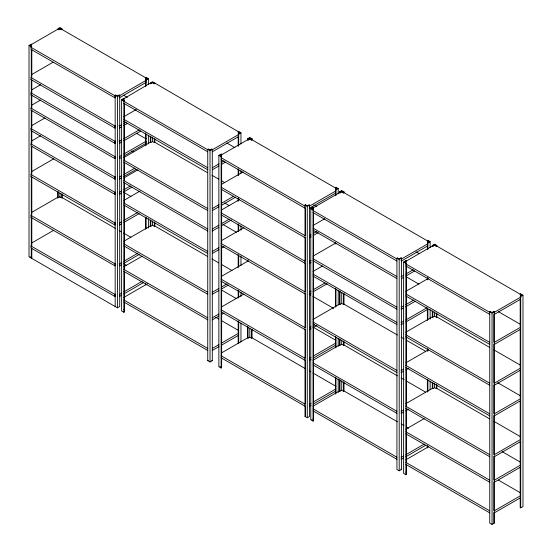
<?xml version="1.0" encoding="UTF-8"?>
<svg xmlns="http://www.w3.org/2000/svg" width="552" height="552" viewBox="0 0 552 552"><rect width="100%" height="100%" fill="white"/><g stroke="black" fill="none" stroke-linecap="round" stroke-linejoin="round"><path stroke-width="0.83" d="M29.021 45.464L31.298 44.153L31.802 44.443L30.036 45.464L31.802 46.485L31.298 46.775L29.021 45.464L29.021 256.797L117.438 307.837L119.708 306.526L119.708 95.199L119.204 94.909L117.438 95.931L115.672 94.909L115.168 95.199L115.168 306.526L115.672 306.236M59.968 28.18L58.201 29.201L57.698 28.911L59.968 27.6L62.245 28.911L61.734 29.201L59.968 28.18L59.968 29.898M30.367 45.678L31.547 45.002L31.043 44.705L57.442 29.463L57.946 29.76L59.719 28.738L61.486 29.76L61.99 29.463L145.859 77.887L145.355 78.177L147.122 79.198M31.043 47.334L114.913 95.751L115.416 95.461L115.416 97.504L114.913 97.794L31.043 49.376L31.043 47.334L31.547 47.037L30.367 46.361M31.781 74.506L53.047 62.224M31.043 77.549L114.913 125.973L115.416 125.683L115.416 127.719L114.913 128.016L31.043 79.591L31.043 77.549L31.547 77.259M31.043 79.591L31.547 79.302M31.781 89.817L40.579 84.739M31.043 92.867L114.913 141.284L115.416 140.995L115.416 143.037L114.913 143.327L31.043 94.909L31.043 92.867L31.547 92.57M31.043 94.909L31.547 94.613M31.781 105.128L40.579 100.05M31.043 108.178L114.913 156.602L115.416 156.306L115.416 158.348L114.913 158.638L31.043 110.221L31.043 108.178L31.547 107.888M31.781 125.552L44.981 117.928M31.043 128.595L114.913 177.019L115.416 176.723L115.416 178.765L114.913 179.062L31.043 130.638L31.043 128.595L31.547 128.305M31.781 140.863L40.579 135.785M145.604 78.032L146.107 77.335L148.385 78.646L148.385 84.656M31.043 143.913L114.913 192.331L115.416 192.041L115.416 194.083L114.913 194.373L31.043 145.949L31.043 143.913L31.547 143.617M145.604 86.54L145.604 79.667L147.377 78.646L145.604 77.625M117.183 96.483L118.956 95.461L119.46 95.751L145.859 80.509L145.859 82.552L119.46 97.794L119.46 95.751M146.535 79.536L145.355 80.219L145.859 80.509M115.168 95.199L117.438 96.51L119.708 95.199M145.604 79.667L146.107 79.957L148.385 78.646M207.745 350.472L123.876 302.047L124.386 301.758L124.386 311.97L123.876 312.26L121.606 310.948L121.606 99.615L123.876 98.304L124.386 98.594L122.613 100.022L124.386 98.594M123.876 98.304L123.876 98.711L152.552 81.751L238.692 131.893L238.692 131.486L238.188 132.183L239.954 133.204L238.188 131.776M150.282 83.062L150.786 83.352L152.552 82.331L154.319 83.352L154.822 83.062M150.282 83.469L150.786 83.759L152.552 82.745L154.319 83.759L154.822 83.469M121.606 99.615L123.876 100.926L124.386 100.636L123.876 101.34L207.745 149.758M136.344 109.482L123.876 116.679L124.386 116.976M31.781 171.493L53.779 158.79M31.043 174.535L114.913 222.96L115.416 222.67L115.416 224.712L114.913 225.002L31.043 176.578L31.043 174.535L31.547 174.246M124.386 121.054L123.876 121.35L207.745 169.768M31.043 176.578L31.547 176.288M118.956 125.683L119.46 125.973L121.661 124.704M123.855 123.434L126.056 122.165M121.661 126.746L119.46 128.016L119.46 125.973M123.855 125.476L127.526 123.358M118.956 140.995L119.46 141.284L121.661 140.015M123.855 138.745L139.256 129.851M121.661 142.057L119.46 143.327L119.46 141.284M123.855 140.788L140.725 131.052M145.355 139.021L146.107 138.586M121.661 155.326L119.46 156.602L119.46 158.638L121.661 157.368M123.855 154.056L145.859 141.36L145.859 143.396L123.855 156.099M207.517 172.7L154.822 142.278L154.319 142.568L152.552 141.547L150.786 142.568L150.282 142.278L123.876 157.52L124.386 157.81M31.781 212.327L57.442 197.506L57.946 197.802L59.719 196.781L61.486 197.802L61.99 197.506L115.43 228.362M31.043 215.377L114.913 263.794L115.416 263.504L115.416 265.546L114.913 265.836L31.043 217.419L31.043 215.377L31.547 215.08M31.043 217.419L31.547 217.122M121.661 175.75L119.46 177.019L119.46 179.062L121.661 177.792M123.855 174.48L134.86 168.125M123.855 176.516L136.323 169.319M137.814 169.892L123.876 177.937L124.386 178.227M31.781 242.956L53.779 230.253M121.661 191.061L119.46 192.331L119.46 194.373L121.661 193.103M123.855 189.791L130.458 185.983M123.855 191.834L131.928 187.176M31.043 245.999L114.913 294.423L115.416 294.133L115.416 296.176L114.913 296.465L31.043 248.041L31.043 245.999L31.547 245.709M207.745 149.35L208.249 149.061L210.022 150.082L211.789 149.061L212.292 149.35L212.292 360.677L210.022 361.988L207.745 360.677L207.745 149.35L210.022 150.661L212.292 149.35M238.188 132.183L238.692 131.893M208.249 149.061L210.022 150.489L211.789 149.468L212.292 149.758L238.692 134.515L238.188 133.819L239.954 132.797M238.188 134.226L239.368 133.543M140.015 191.082L123.876 200.397L124.386 200.686M238.188 133.819L238.692 134.108L240.962 132.797L240.962 143.996M212.292 151.8L238.692 136.558M31.802 248.365L31.802 257.818L31.298 258.108L31.298 247.8M221.635 358.006L221.635 367.708L221.131 367.998L218.861 366.687L218.861 155.36L221.131 154.042L221.635 154.339L221.635 155.36L220.462 156.043M221.131 154.042L221.131 155.071L247.531 139.828L247.531 138.807L249.808 137.489L252.078 138.807L252.078 139.828L335.947 188.253L335.443 188.542L336.623 189.226M221.635 154.339L219.868 155.36L221.635 156.382L221.635 157.403L221.131 157.7L305.001 206.117L305.504 205.827L305.504 204.799L305.001 205.089L305.001 416.422L307.278 417.733L309.548 416.422L309.548 205.089L309.044 204.799L307.278 205.82L305.504 204.799M247.531 138.807L248.034 139.097L249.808 138.076L251.574 139.097L252.078 138.807M247.531 139.828L248.034 140.125L249.808 139.104L251.574 140.125L252.078 139.828M218.861 155.36L221.131 156.671L221.635 156.382M212.292 167.725L218.889 163.916M221.828 162.219L224.022 160.949M121.661 221.69L119.46 222.96L119.46 225.002L121.661 223.732M123.855 220.42L137.793 212.375M212.292 169.768L218.889 165.959M221.828 164.261L225.492 162.15M123.855 222.463L139.256 213.569M221.869 184.154L243.135 171.879M207.517 256.418L154.822 225.989L154.319 226.279L152.552 225.264L150.786 226.279L150.282 225.989L123.876 241.231L124.386 241.521M212.292 208.559L218.889 204.751M221.828 203.06L233.558 196.284M121.661 262.524L119.46 263.794L119.46 265.836L121.661 264.567M123.855 261.255L137.793 253.209M212.292 210.602L218.889 206.793M221.828 205.102L235.759 197.057M123.855 263.297L139.256 254.403M221.869 209.774L239.464 199.61M142.209 256.169L123.876 266.754L124.386 267.044M212.292 228.983L218.889 225.168M221.828 223.477L229.156 219.241M212.292 231.026L218.889 227.21M221.828 225.52L231.357 220.013M121.661 293.153L119.46 294.423L119.46 296.465L121.661 295.196M123.855 291.884L142.188 281.299M123.855 293.926L143.658 282.493M221.869 240.403L243.867 227.7M147.343 283.832L123.876 297.383L124.386 297.673M212.292 251.443L218.889 247.634M212.292 253.485L218.889 249.67M221.828 247.979L224.022 246.709M335.443 188.639L335.443 187.514L335.947 187.225L338.217 188.536L338.217 193.711M309.548 206.117L335.947 190.875L335.443 190.585L335.443 189.557L337.21 188.536L335.443 187.514M305.001 205.089L307.278 206.4L309.548 205.089M335.443 189.557L335.947 189.847L338.217 188.536M309.548 208.159L335.947 192.917M313.557 410.571L313.557 420.776L313.053 421.072L310.783 419.755L310.783 208.428L313.053 207.117L313.557 208.221L312.384 208.904M313.053 207.117L313.053 207.931L339.452 192.689L339.452 191.875L341.729 190.564L343.999 191.875L343.999 192.689L427.869 241.114L427.869 240.299L427.365 241.403L428.545 242.087M311.79 209.242L311.79 208.428L313.557 207.407M339.452 191.875L339.963 192.165L341.729 191.144L343.496 192.165L343.999 191.875M339.452 192.689L339.963 192.986L341.729 191.965L343.496 192.986L343.999 192.689M310.783 208.428L313.053 209.739L313.557 209.45L313.053 210.56L396.922 258.978M221.869 276.131L247.531 261.317L248.034 261.607L248.034 259.923M324.79 218.716L313.053 225.492L313.557 225.782M309.548 235.621L311.011 234.772M313.212 233.503L316.882 231.392M212.292 292.277L218.889 288.468M221.828 286.771L226.962 283.811M309.548 237.664L311.011 236.815M313.212 235.545L318.345 232.585M212.292 294.32L218.889 290.511M221.828 288.813L228.424 285.005M221.869 306.76L243.867 294.057M335.788 242.997L313.053 256.121L313.557 256.411M335.443 243.667L335.947 243.377M309.548 261.241L311.011 260.392M212.292 317.8L218.889 313.991M309.548 263.283L311.011 262.435M212.292 319.843L218.889 316.034M221.828 314.336L224.022 313.067M322.589 265.933L313.053 271.432L313.557 271.729M309.548 291.87L311.011 291.021M313.212 289.752L324.949 282.976M212.292 348.429L218.889 344.62M221.828 342.923L238.692 333.187L238.188 332.897L238.188 320.767M309.548 293.912L311.011 293.064M313.212 291.794L327.15 283.749M212.292 350.472L218.889 346.656M221.828 344.965L238.692 335.23M207.745 360.677L208.249 360.387M221.869 352.7L247.531 337.879L248.034 338.176L249.808 337.155L251.574 338.176L252.078 337.879L305.518 368.736M396.922 258.163L397.426 257.874L399.199 258.895L400.966 257.874L401.47 258.163L401.47 469.49L399.199 470.801L396.922 469.49L396.922 258.163L399.199 259.474L401.47 258.163M427.365 241.403L427.869 241.114M400.966 257.874L401.47 258.978L427.869 243.736L427.365 242.632L429.132 241.61L429.132 242.425M427.365 242.632L427.869 242.921L430.139 241.61L430.139 247.641M427.869 245.778L401.47 261.02L400.966 260.73M406.396 464.17L406.396 474.375L405.892 474.665L403.615 473.354L403.615 262.027L405.892 260.716L406.396 261.006L406.396 261.62L404.623 262.642L404.623 262.027L432.292 246.082L432.796 246.378L434.562 245.357L436.328 246.378L436.832 246.082L520.702 294.506L520.702 293.892L520.198 294.796L521.378 295.479M432.292 246.082L432.292 245.474L434.562 244.163L436.832 245.474L436.832 246.082M432.292 245.474L432.796 245.764L434.562 244.743L436.328 245.764L436.832 245.474M489.755 312.37L405.892 263.953L406.396 263.049L405.892 263.338L405.892 474.665M397.44 335.029L343.999 304.173L343.496 304.469L341.729 303.448L339.963 304.469L339.452 304.173L313.053 319.415L313.557 319.712M309.548 327.598L311.011 326.756M313.212 325.487L314.681 324.638M309.548 329.641L311.011 328.799M313.212 327.522L316.882 325.411M403.671 275.269L401.47 276.538L400.966 276.248M405.872 273.999L413.2 269.762M401.47 278.581L403.671 277.311M405.872 276.041L414.669 270.956M427.89 278.643L405.892 291.339L406.396 291.635M335.443 340.653L335.947 340.363L312.936 327.081M309.548 358.227L311.011 357.379M313.212 356.109L335.947 342.985L335.443 342.695L335.443 336.451M403.671 305.898L401.47 307.167L400.966 306.877M405.872 304.628L413.938 299.971M309.548 360.27L311.011 359.421M313.212 358.151L335.947 345.028L335.443 344.738L335.443 347.857M397.44 375.864L343.999 345.014L343.496 345.304L341.729 344.282L339.963 345.304L339.452 345.014L313.053 360.256L313.557 360.546M403.671 307.94L401.47 309.21L400.966 308.913M405.872 306.67L415.401 301.164M403.671 321.209L401.47 322.478L400.966 322.189M405.872 319.939L427.138 307.664M403.671 323.251L401.47 324.521L400.966 324.231M405.872 321.982L427.869 309.279L427.869 319.491M489.527 347.36L436.832 316.938L436.328 317.227L434.562 316.206L432.796 317.227L432.292 316.938L405.892 332.18L406.396 332.47M335.443 386.593L335.947 386.303L312.936 373.021M309.548 404.167L311.011 403.319M313.212 402.049L335.947 388.925L335.443 388.636L335.443 377.126M309.548 406.21L311.011 405.361M313.212 404.092L335.947 390.968L335.443 390.678L335.443 394.08M397.44 421.804L343.999 390.954L343.496 391.244L341.729 390.223L339.963 391.244L339.452 390.954L313.053 406.196L313.557 406.486M305.001 416.422L305.504 416.132L305.504 405.92L305.001 406.21L221.131 357.793M489.755 311.756L490.266 311.466L492.032 312.487L493.798 311.466L494.302 311.756L494.302 523.089L492.032 524.4L489.755 523.089L489.755 311.756L492.032 313.074L494.302 311.756M520.198 294.796L520.702 294.506M493.798 311.466L494.302 312.37L520.702 297.128L520.198 296.224L521.964 295.203L520.198 294.181M428.621 349.678L405.892 362.802L406.396 363.099M520.198 296.224L520.702 296.521L522.979 295.203L522.979 506.536L520.702 507.847L520.198 507.557L520.198 497.345M494.302 314.412L520.702 299.17L520.198 298.88L520.198 326.853L520.702 327.143L494.302 342.385L493.798 342.095L493.798 314.123M403.671 369.191L401.47 370.461L400.966 370.171M403.671 371.234L401.47 372.503L400.966 372.214M405.872 369.964L408.804 368.267M520.702 329.185L494.302 344.427L493.798 344.137L493.798 382.929L494.302 383.226L520.702 367.984L520.198 367.687L520.198 328.895M489.527 418.823L436.832 388.401L436.328 388.691L434.562 387.67L432.796 388.691L432.292 388.401L405.892 403.643L406.396 403.933M403.671 410.026L401.47 411.302L400.966 411.005M403.671 412.068L401.47 413.338L400.966 413.048M405.872 410.798L408.804 409.108M424.226 418.582L405.892 429.166L406.396 429.456M520.702 370.026L494.302 385.262L493.798 384.972L493.798 413.558L494.302 413.848L520.702 398.606L520.198 398.316L520.198 369.73M403.671 455.973L401.47 457.242L400.966 456.946M405.872 454.696L424.205 444.112M403.671 458.008L401.47 459.285L400.966 458.988M405.872 456.739L425.668 445.312M428.621 446.665L405.892 459.795L406.396 460.085M494.302 482.255L520.702 467.013L520.198 466.716L520.198 495.303L520.702 495.592L494.302 510.835L493.798 510.545L493.798 481.958M520.702 497.635L494.302 512.877L493.798 512.587L493.798 522.799L494.302 523.089M427.869 240.299L430.139 241.61M520.702 293.892L522.979 295.203M238.692 131.486L240.962 132.797M427.365 240.589L429.132 241.61M145.355 82.262L145.859 82.552M415.994 251.815L418.961 253.534M226.817 143.002L234.98 147.715M313.681 204.902L316.648 206.614M123.593 95.248L127.305 97.394M498.435 311.666L519.963 324.093M406.396 261.62L405.892 260.716M123.876 98.711L124.386 99.001M313.053 207.931L313.557 208.221M221.131 155.071L221.635 155.36M311.79 208.428L313.557 209.45M404.623 262.027L406.396 263.049M122.613 99.615L124.386 100.636M403.615 262.027L406.396 263.663M123.206 100.367L124.386 101.044M489.755 314.412L405.892 265.995L406.396 265.698L406.396 293.671L405.892 293.968L489.755 342.385M207.745 151.8L123.876 103.376L124.386 103.086L124.386 119.011L123.876 119.308L207.745 167.725M396.922 261.02L313.053 212.596L313.557 212.306L313.557 227.824L313.053 228.114L396.922 276.538M221.131 159.735L305.001 208.159L305.504 207.869L305.504 235.331L305.001 235.621L221.131 187.204L221.635 186.907L221.635 159.445M406.348 276.876L418.961 284.156M396.922 278.581L313.053 230.156L313.557 229.867L313.557 258.453L313.053 258.743L396.922 307.167M211.975 175.274L218.654 179.124M221.621 180.842L224.588 182.553M136.213 133.163L145.859 138.731M145.355 141.064L145.859 141.36M145.355 143.106L145.859 143.396M305.001 237.664L221.131 189.239L221.635 188.95L221.635 212.527L221.131 212.817L305.001 261.241L305.504 260.951L305.504 237.374M489.755 344.427L405.892 296.01L406.396 295.713L406.396 334.512L405.892 334.802L489.755 383.226M493.985 349.933L519.963 364.927M224.588 202.97L229.045 205.544M131.755 151.013L133.239 151.869M312.936 260.716L396.922 309.21M221.131 214.859L305.001 263.283L305.504 262.993L305.504 291.58L305.001 291.87L221.131 243.446L221.635 243.156L221.635 215.052M207.745 208.559L123.876 160.142L124.386 159.852L124.386 120.736M207.745 210.602L123.876 162.184L124.386 161.895L124.386 180.269L123.876 180.559L207.745 228.983M396.922 322.478L313.053 274.061L313.557 273.764L313.557 260.496M396.922 324.521L313.053 276.103L313.557 275.807L313.557 321.747L313.053 322.044L396.922 370.461M497.697 382.702L519.963 395.556M223.105 224.574L236.463 232.288M489.755 385.262L405.892 336.844L406.396 336.554L406.396 365.141L405.892 365.431L489.755 413.848M401.152 337.168L404.119 338.887M406.348 340.17L425.64 351.313M207.745 231.026L123.876 182.602L124.386 182.312L124.386 202.729L123.876 203.019L207.745 251.443M309.23 294.306L310.714 295.168M312.936 296.452L333.718 308.451M221.131 245.488L305.001 293.912L305.504 293.623L305.504 327.308L305.001 327.598L221.131 279.181L221.635 278.891L221.635 245.198M123.593 192.241L131.017 196.526M405.892 367.473L489.755 415.891M123.876 205.061L207.745 253.485M493.985 421.397L519.963 436.39M211.975 258.985L218.654 262.842M221.621 264.553L232.012 270.556M396.922 372.503L313.053 324.086L313.557 323.789L313.557 362.588L313.053 362.878L396.922 411.302M401.152 378.01L404.119 379.721M406.348 381.004L425.64 392.148M221.131 281.223L305.001 329.641L305.504 329.351L305.504 357.938L305.001 358.227L221.131 309.81L221.635 309.513L221.635 280.933M119.142 230.501L121.364 231.792M123.593 233.075L131.017 237.36M502.147 451.633L519.963 461.914M221.621 290.076L236.463 298.646M489.755 454.689L405.892 406.265L406.396 405.975L406.396 367.183M207.745 292.277L123.876 243.86L124.386 243.563L124.386 204.771M405.892 408.307L489.755 456.732M123.876 245.895L207.745 294.32M305.001 360.27L221.131 311.845L221.635 311.556L221.635 355.453L221.131 355.75L305.001 404.167L305.504 403.878L305.504 359.98M396.922 413.338L313.053 364.92L313.557 364.63L313.557 408.528L313.053 408.818L396.922 457.242M123.593 263.704L126.56 265.415M309.23 370.875L310.714 371.737M401.152 423.95L404.119 425.661M406.348 426.944L408.57 428.235M498.435 480.116L519.963 492.543M215.687 317.276L218.654 318.994M221.621 320.705L237.946 330.13M489.755 480.212L405.892 431.788L406.396 431.498L406.396 408.018M207.745 317.8L123.876 269.383L124.386 269.086L124.386 245.605M489.755 482.255L405.892 433.831L406.396 433.541L406.396 462.127L405.892 462.417L489.755 510.835M123.876 271.418L207.745 319.843M207.745 348.429L123.876 300.005L124.386 299.715L124.386 271.129M313.053 410.861L396.922 459.285M405.892 464.46L489.755 512.877M313.053 418.444L313.557 418.74M400.966 469.2L401.47 469.49M405.892 472.043L406.396 472.333M123.876 309.631L124.386 309.927M211.789 360.387L212.292 360.677M30.036 256.797L31.802 257.818M219.868 366.687L221.635 367.708M311.79 419.755L313.557 420.776M520.702 296.521L520.702 507.847M492.032 313.074L492.032 524.4M490.266 311.466L490.266 312.08M436.832 313.488L436.832 316.938M436.832 384.951L436.832 388.401M436.328 245.764L436.328 246.378M436.328 312.915L436.328 317.227M436.328 384.378L436.328 388.691M434.562 244.743L434.562 245.357M434.562 311.894L434.562 316.206M434.562 383.357L434.562 387.67M432.796 245.764L432.796 246.378M432.796 311.19L432.796 317.227M432.796 382.653L432.796 388.691M432.292 310.9L432.292 316.938M432.292 382.363L432.292 388.401M430.139 309.693L430.139 319.173M430.139 381.218L430.139 389.836M427.869 242.921L427.869 249.228M427.869 277.628L427.869 279.312M427.869 349.264L427.869 350.968M427.869 379.679L427.869 391.747M427.365 245.488L427.365 249.483M427.365 277.822L427.365 279.864M427.365 308.989L427.365 320.56M427.365 348.636L427.365 351.189M427.365 379.383L427.365 392.003M427.365 445.45L427.365 448.003M399.199 259.474L399.199 470.801M343.999 293.119L343.999 304.173M343.999 341.564L343.999 345.014M343.999 382.343L343.999 390.954M343.496 192.165L343.496 192.986M343.496 293.409L343.496 304.469M343.496 340.991L343.496 345.304M343.496 381.777L343.496 391.244M341.729 191.144L341.729 191.965M341.729 292.387L341.729 303.448M341.729 339.97L341.729 344.282M341.729 380.756L341.729 390.223M339.963 192.165L339.963 192.986M339.963 290.856L339.963 304.469M339.963 339.266L339.963 345.304M339.963 380.052L339.963 391.244M339.452 291.415L339.452 304.173M339.452 338.976L339.452 345.014M339.452 379.762L339.452 390.954M338.217 290.228L338.217 304.883M338.217 338.493L338.217 346.249M338.217 378.996L338.217 392.513M335.947 189.847L335.947 195.491M335.947 288.779L335.947 306.463M335.947 337.099L335.947 347.608M335.947 377.74L335.947 393.521M335.443 192.627L335.443 195.201M335.443 242.342L335.443 244.025M335.443 288.13L335.443 307.015M313.053 209.739L313.053 421.072M307.278 206.4L307.278 417.733M252.078 329.275L252.078 337.879M251.574 139.097L251.574 140.125M251.574 329.565L251.574 338.176M249.808 138.076L249.808 139.104M249.808 328.543L249.808 337.155M248.034 139.097L248.034 140.125M248.034 326.984L248.034 338.176M247.531 326.694L247.531 337.879M240.962 170.713L240.962 173.3M240.962 225.871L240.962 230.177M240.962 256.031L240.962 265.512M240.962 292.229L240.962 296.541M240.962 323.258L240.962 342.026M238.692 134.108L238.692 145.776M238.692 169.181L238.692 175.219M238.692 198.706L238.692 200.376M238.692 224.291L238.692 231.095M238.692 255.486L238.692 266.692M238.692 290.821L238.692 297.528M238.692 321.416L238.692 343.392M238.188 136.268L238.188 146.328M238.188 168.891L238.188 175.467M238.188 198.044L238.188 201.383M238.188 223.995L238.188 231.654M238.188 254.327L238.188 267.803M238.188 290.524L238.188 298.073M238.188 334.94L238.188 343.447M221.131 156.671L221.131 367.998M211.789 149.061L211.789 149.468M210.022 150.082L210.022 150.489M210.022 150.661L210.022 361.988M154.822 138.828L154.822 142.278M154.822 222.546L154.822 225.989M154.319 83.352L154.319 83.759M154.319 139.118L154.319 142.568M154.319 221.973L154.319 226.279M152.552 82.331L152.552 82.745M152.552 137.234L152.552 141.547M152.552 220.952L152.552 225.264M150.786 83.352L150.786 83.759M150.786 136.53L150.786 142.568M150.786 220.248L150.786 226.279M150.282 136.24L150.282 142.278M150.282 219.958L150.282 225.989M148.385 135.344L148.385 143.934M148.385 218.675L148.385 228.121M146.107 79.957L146.107 85.967M146.107 134.081L146.107 145.245M146.107 217.405L146.107 228.576M145.604 132.922L145.604 145.811M145.604 217.115L145.604 229.142M145.604 283.238L145.604 284.984M123.876 100.926L123.876 312.26M117.438 96.51L117.438 307.837M114.913 95.751L114.913 97.794M114.913 125.973L114.913 128.016M114.913 141.284L114.913 143.327M114.913 156.602L114.913 158.638M114.913 177.019L114.913 179.062M114.913 192.331L114.913 194.373M114.913 222.96L114.913 225.002M114.913 263.794L114.913 265.836M114.913 294.423L114.913 296.465M62.245 193.849L62.245 198.147M61.734 194.145L61.734 197.582M59.968 193.124L59.968 197.416M58.201 191.565L58.201 197.582M57.698 192.13L57.698 198.147M31.802 49.066L31.802 77.411M31.802 79.667L31.802 92.874M31.802 95.13L31.802 108.337M31.802 110.055L31.802 128.099M31.802 130.672L31.802 143.561M31.802 146.135L31.802 174.487M31.802 176.743L31.802 214.866M31.802 217.44L31.802 245.792M31.298 49.356L31.298 77.701M31.298 79.419L31.298 93.164M31.298 94.882L31.298 108.627M31.298 110.345L31.298 129.251M31.298 130.969L31.298 144.714M31.298 146.432L31.298 174.777M31.298 176.495L31.298 215.156M31.298 216.874L31.298 246.082M520.702 400.648L494.302 415.891L493.798 415.601L493.798 454.393L494.302 454.689L520.702 439.447L520.198 439.157L520.198 400.359L520.702 400.648M520.702 441.49L494.302 456.732L493.798 456.435L493.798 479.916L494.302 480.212L520.702 464.97L520.198 464.674L520.198 441.193L520.702 441.49"/></g></svg>
